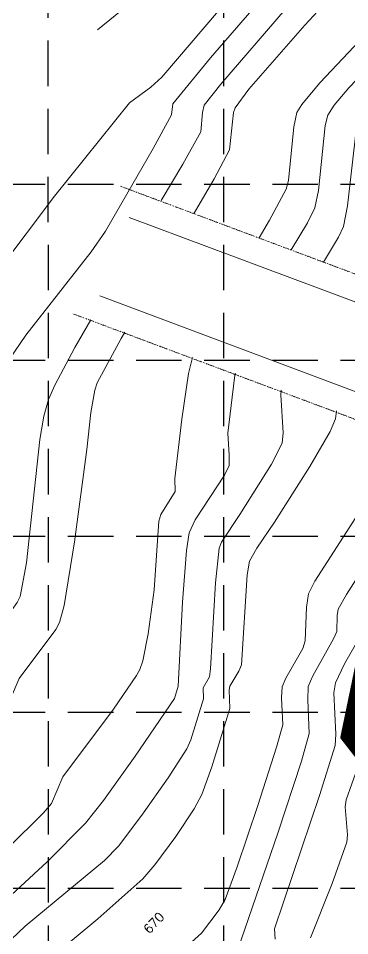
# Model space of a CAD drawing. Extents: x 218174 to 221286, y 216036 to 221010.
# Drawn here: x 218863.8 to 219009.5, y 217493.3 to 217897.7 of the extents above; entities that cross this region are included whole.
import ezdxf
from ezdxf.enums import TextEntityAlignment as Align

# ---------------------------------------------------------------- set-up
doc = ezdxf.new("R2010")
doc.units = 0
doc.header["$MEASUREMENT"] = 0
doc.linetypes.add('DASHED', pattern=[0.75, 0.5, -0.25])
doc.linetypes.add('DIVIDE', pattern=[1.25, 0.5, -0.25, 0, -0.25, 0, -0.25])
for name, color, linetype, lineweight in [('1 CURB LINE', 7, 'Continuous', 0), ('1 TOPO', 42, 'Continuous', 0), ('PH.5-27', 7, 'Continuous', 0)]:
    doc.layers.add(name, color=color, linetype=linetype, lineweight=lineweight)
doc.layers.add('1 LIMITS OF DISTURBANCE', color=1, linetype='DASHED')
doc.layers.add('GRID', color=251, linetype='DASHED')
doc.styles.add('ROMANS', font='ROMANS')

msp = doc.modelspace()

# ---------------------------------------------------------------- linework, layer by layer
at = {"layer": '1 CURB LINE', "color": 7, "linetype": 'Continuous', "lineweight": 0}
for p, q in [((218912.56, 217809.92), (219289.95, 217668.55)), ((218899.58, 217775.28), (219276.97, 217633.9))]:
    msp.add_line(p, q, dxfattribs=at)
at = {"layer": '1 LIMITS OF DISTURBANCE', "lineweight": 0, "ltscale": 50, "const_width": 10, "flags": 128}
msp.add_lwpolyline([(218444.48, 220364.21), (219055.86, 220366.68), (219055.86, 220772.77), (219285.09, 220772.77), (219285.09, 220791.73), (219318.86, 220791.73), (219318.86, 220759.52), (219391.6, 220758.44), (220987.67, 220731.11), (220986.72, 220286.81), (221023.27, 220286.81), (221023.27, 220226.92), (220988.46, 220226.92), (220988.46, 219086.78), (220977.79, 219041.68, 0.030001), (220966.36, 218975.98, 0.037041), (220958.74, 218777.01, -0.010186), (220966.04, 218302.62), (220199.58, 218302.62), (219982.39, 216800.02), (219977.59, 216762.84), (218877.47, 216761.93), (218945.29, 216986.66), (218954.77, 217018.06), (218971.37, 217065.45), (218954.8, 217122.23), (218977.98, 217150.64), (218953.28, 217263.47), (219000.17, 217274.27), (219042.08, 217384.33), (219013.34, 217433.37), (219061.23, 217463.28), (219069.38, 217505.31), (219032.49, 217553.62), (219010.69, 217581.68), (219077.04, 217902.02), (219154.34, 217909.69), (219184.19, 217879.87), (219210.36, 217907.07), (219196.66, 217984.86), (219196.27, 218037.76), (219218.31, 218088.12), (219287.6, 218144.45), (219303.46, 218163.23), (219276.22, 218217), (219308.55, 218249.65), (219362.55, 218227.74), (219407.83, 218356.01), (219624.54, 218350.18), (219618.32, 218768.33), (219580.03, 218772.49), (219581.69, 218810.76), (219618.32, 218809.92), (219616.56, 219036.75), (219553.42, 219045.16), (219530.27, 218997.84), (219491.33, 219015.72), (219509.22, 219059.88), (219452.39, 219092.48), (219322.88, 218925.19), (219168.58, 218724.48), (219101.4, 218550.2), (219137.97, 218518.16), (219105.87, 218463.43), (219082.64, 218238.56), (218854.72, 217964.36), (218635.51, 218283.53), (218444.62, 218285.59), (218423.58, 220363.65)], format="xyb", dxfattribs=at)
at = {"layer": '1 TOPO', "color": 5, "linetype": 'Continuous', "lineweight": 0}
for points in [[(219070.63, 217931.43), (219009.21, 217867.01), (219002.72, 217859.45), (218999.94, 217855), (218998.81, 217850.4), (218995.78, 217821.8), (218994.17, 217814.16), (218990.97, 217807.56), (218983.79, 217795.59)], [(219087.36, 217932.81), (219019.86, 217862.24), (219015.37, 217857.02), (219013.55, 217853.91), (219012.39, 217848.44), (219008.57, 217814.96), (219006.78, 217805.96), (219004.6, 217801.17), (218997.99, 217790.21)], [(218754.42, 217560.78), (218776.21, 217572.4), (218787.33, 217579.04), (218791.77, 217582.26), (218794.58, 217585.09), (218796.57, 217588.27), (218801.21, 217597.27), (218811.73, 217621.14), (218825.01, 217652.75), (218831.01, 217664.59), (218833.01, 217669.52), (218840.15, 217703.86), (218843.88, 217725.2), (218844.92, 217734.41), (218842.24, 217759), (218842.22, 217764.57), (218843.14, 217768.46), (218846.1, 217773.55), (218855.02, 217786.7), (218879.71, 217819.26), (218912.6, 217860.37), (218922.05, 217867.29), (218926.91, 217871.79), (218969.83, 217922.3)], [(218746.59, 217542.75), (218759.65, 217549.81), (218802.23, 217571.77), (218806.1, 217572.54), (218808.51, 217573.55), (218811.36, 217576.16), (218844.93, 217649.94), (218846.7, 217652.99), (218848.19, 217663.66), (218859.42, 217723.31), (218860.64, 217731.46), (218859.34, 217743.05), (218859.33, 217745.67), (218859.78, 217747.49), (218866.99, 217758.03), (218895.8, 217794.8), (218902.09, 217803.81), (218923.02, 217840.26), (218931.16, 217855.19), (218931.68, 217859.91), (218948.3, 217880.22), (218977.86, 217914.63)], [(218969.66, 217800.95), (218974.28, 217808.71), (218981.57, 217822.37), (218982.57, 217826.15), (218984.89, 217849.84), (218986.34, 217856.09), (218988.53, 217859.66), (218996.34, 217869.2), (219038.87, 217914.54)], [(218941.12, 217811.77), (218949.92, 217826.86), (218956.71, 217839.72), (218958.39, 217856.17), (218959.12, 217858.27), (218965.21, 217866.47), (218989.74, 217894.66), (219005.05, 217911.28)], [(218911.78, 217903.34), (218898.54, 217892.62)], [(218926.53, 217817.3), (218936.09, 217833.36), (218943.99, 217847.58), (218944.73, 217856.12), (218945.51, 217859.36), (218952.82, 217868.72), (218981.1, 217901.55)], [(218738.23, 217523.5), (218758.29, 217534.51), (218781.21, 217546.16), (218790.25, 217550.39), (218805.69, 217553.47), (218811.75, 217555.18), (218815.25, 217557.54), (218821.32, 217562.67), (218826.6, 217568.02), (218829.7, 217572.95), (218838.05, 217590.92), (218854.54, 217628.3), (218863.29, 217640.11), (218864.56, 217642.87), (218867.3, 217657.65), (218873.17, 217712.01), (218874.89, 217722.3), (218876.95, 217729.65), (218879.83, 217735.97), (218888.55, 217752.53), (218895.68, 217764.79)], [(218852.08, 217578.78), (218864.14, 217606.66), (218880.2, 217628.31), (218881.86, 217631.38), (218883.84, 217638.85), (218888.42, 217666.85), (218893.89, 217707.63), (218895.69, 217723.87), (218897.35, 217733.74), (218898.4, 217736.97), (218908.96, 217756.59), (218910.53, 217759.28)], [(218858.91, 217531.68), (218874.77, 217547.51), (218878.28, 217551.54), (218883.34, 217563.38), (218905.55, 217593.16), (218915.74, 217607.96), (218917.17, 217610.57), (218918.52, 217614.45), (218920.9, 217626.3), (218923.54, 217645.81), (218925.57, 217675.98), (218926.4, 217679.02), (218932.73, 217689.08), (218932.58, 217694.76), (218935.68, 217720.93), (218938.68, 217741.1), (218940.43, 217748.17)], [(218959.17, 217741.21), (218958.81, 217739.13), (218955.95, 217714.79), (218956.53, 217705.1), (218956.46, 217700.48), (218954.48, 217696.29), (218941.6, 217676.61), (218938.95, 217670.87), (218937.73, 217663.15), (218935.96, 217640.35), (218934.05, 217603.31), (218932.42, 217597.91), (218915.12, 217572.46), (218901.25, 217552.88), (218893.3, 217542.87), (218876.37, 217525.87), (218852.81, 217504.03)], [(218979.36, 217733.71), (218979.3, 217731.72), (218980.29, 217714.9), (218979.8, 217710.4), (218975.1, 217701.07), (218961.26, 217678.99), (218953.18, 217666.81), (218952.05, 217664.14), (218950.54, 217648.87), (218948.26, 217610.91), (218947.78, 217607.35), (218945.11, 217602.53), (218945.19, 217597.7), (218939.68, 217579.61), (218937.93, 217575.62), (218929.72, 217562.94), (218918.12, 217546.37), (218907.75, 217532.73), (218901.65, 217526.45), (218866.76, 217497.5), (218845.19, 217477.05)], [(218848.24, 217458.89), (218898.68, 217500.73), (218918.48, 217518.28), (218923.83, 217524.52), (218932.97, 217536.96), (218941.05, 217549.17), (218944.45, 217555.47), (218948.93, 217567.68), (218956.74, 217593.39), (218956.54, 217601.63), (218956.85, 217603.24), (218960.7, 217609.93), (218961.92, 217612.74), (218964.39, 217652.3), (218965.49, 217658.44), (218968.69, 217664.17), (218976.4, 217675.52), (218991.93, 217700.04), (219000.88, 217715.5), (219003.34, 217721.07), (219003.75, 217724.65)], [(219034.68, 217713.16), (219024.71, 217697.01), (218994.24, 217649.49), (218991.37, 217643.95), (218990.57, 217638.09), (218990.01, 217623.26), (218988.84, 217619.86), (218981.42, 217606.75), (218979.76, 217603.01), (218979.58, 217598.2), (218980.06, 217586.18), (218977.33, 217576.39), (218969.14, 217550.62), (218959.99, 217523.6), (218954.75, 217509.28), (218952.17, 217504.75), (218944.35, 217494.4), (218925.57, 217477.56), (218910.95, 217465.36), (218902.86, 217459.2), (218892.56, 217453.56), (218866.37, 217440.81), (218863.9, 217439.27), (218861.48, 217435.67)], [(219047.5, 217708.4), (219022.54, 217666.36), (219008.11, 217643.63), (219004.47, 217637.22), (219004.05, 217634.46), (219003.86, 217627.39), (219002.4, 217624.08), (218993.31, 217607.82), (218991.32, 217603.17), (218991.09, 217597.22), (218991.69, 217582.35), (218988.27, 217570.24), (218977.93, 217538.42), (218960.36, 217487.17), (218957.92, 217483.37), (218954.59, 217479.83), (218944.21, 217470.8), (218941.15, 217468.63), (218883.19, 217439.43), (218879.28, 217436.97), (218874.3, 217429.76), (218864.94, 217422.95), (218859.51, 217416.72)], [(219060.91, 217703.41), (219055.27, 217692.34), (219035.07, 217658.7), (219019.01, 217632.78), (219019.32, 217631.95), (219018.32, 217630.22), (219016.77, 217629.9), (219007.31, 217613.17), (219003.34, 217604.8), (219002.54, 217600.35), (219003.39, 217582.13), (219003.08, 217577.19), (218996.3, 217555.14), (218976.44, 217496.32), (218976.69, 217491.77)], [(219012.98, 217567.34), (219007.94, 217553.18), (219007.61, 217550.03), (219008.58, 217537.78), (219008.33, 217534.49), (219001.81, 217516.34), (218992.28, 217492.34)]]:
    msp.add_lwpolyline(points, dxfattribs=at)
at = {"layer": 'GRID', "color": 253, "linetype": 'DASHED', "ltscale": 40}
for p, q in [((218877.18, 216427.84), (218876.38, 220925.26)), ((218954.15, 216427.83), (218954.17, 220925.21)), ((218255.54, 217824.59), (221204.07, 217824.59)), ((218255.54, 217746.99), (221204.07, 217746.99)), ((218255.54, 217669.4), (221204.07, 217669.4)), ((218255.54, 217591.81), (221204.07, 217591.81)), ((218255.54, 217514.21), (221204.07, 217514.21))]:
    msp.add_line(p, q, dxfattribs=at)
at = {"layer": 'PH.5-27', "color": 7, "linetype": 'DIVIDE', "lineweight": 0}
for points in [[(218908.63, 217823.68), (219301.94, 217676.34), (219476.17, 218141.42)], [(219142.65, 217251.13), (219280.89, 217620.15), (218887.58, 217767.49)]]:
    msp.add_lwpolyline(points, dxfattribs=at)

# ---------------------------------------------------------------- texts
at = {"layer": '1 TOPO', "color": 5, "linetype": 'Continuous', "lineweight": 0, "style": 'ROMANS'}
msp.add_text('670', height=4, rotation=46.6224, dxfattribs=at).set_placement((218923.35, 217498.92), align=Align.MIDDLE)

doc.saveas('drawing.dxf')
